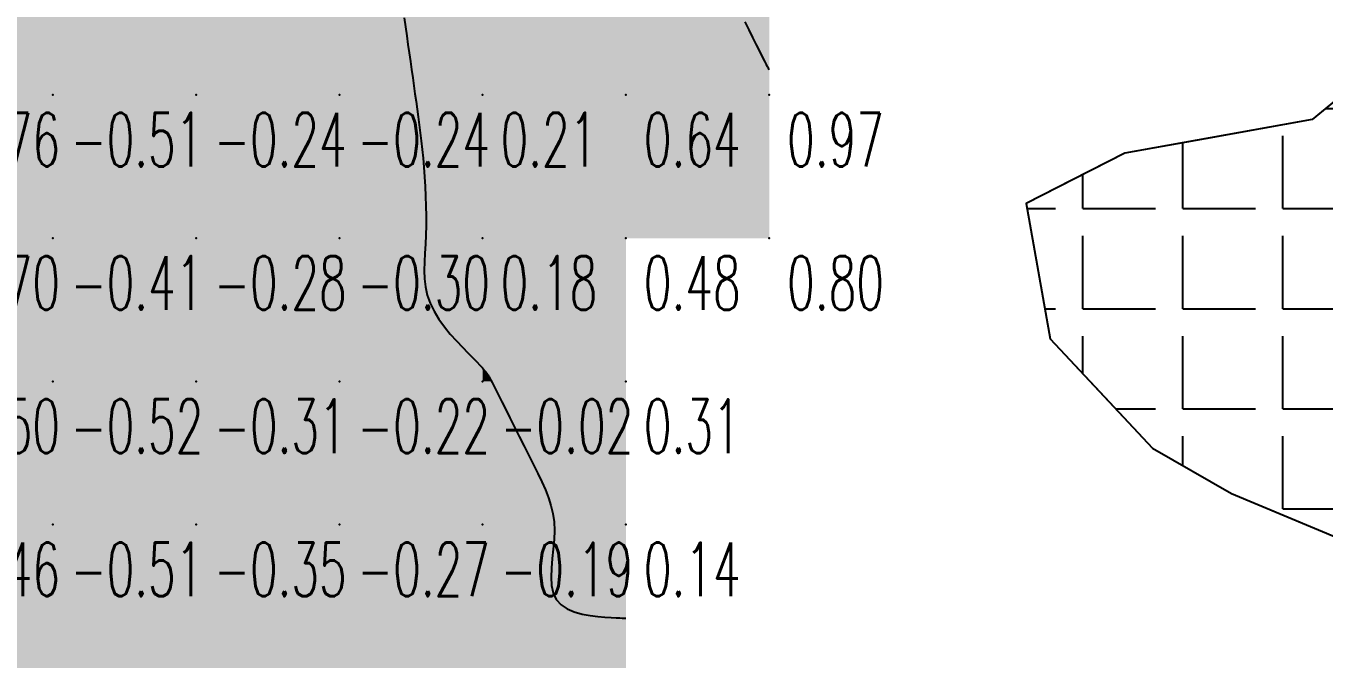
# Model space of a CAD drawing. Header units: millimetres. Extents: x 88261 to 90953, y 390274 to 392322.
# Drawn here: x 90258.4 to 90349, y 391787.8 to 391832.1 of the extents above; entities that cross this region are included whole.
import ezdxf
from ezdxf.enums import TextEntityAlignment as Align

# ---------------------------------------------------------------- set-up
doc = ezdxf.new("R2010")
doc.units = ezdxf.units.MM
doc.header["$LTSCALE"] = 25
for name, color, linetype in [('CN_03_00', 7, 'Continuous'), ('CN_04_00', 242, 'Continuous'), ('COTEAlt', 7, 'Continuous'), ('TN_COLORIAGE', 7, 'Continuous')]:
    doc.layers.add(name, color=color, linetype=linetype)
doc.styles.add('Simplex 1.0', font='Simplex.shx', dxfattribs={"width": 0.99, "height": 2.5})
doc.styles.get("Standard").update_dxf_attribs({"font": 'times.ttf'})

# ---------------------------------------------------------------- blocks, each defined once
blk = doc.blocks.new('COTE')
at = {"color": 0}
blk.add_point((0, 0), dxfattribs=at)
at = {"layer": 'COTEAlt'}
blk.add_attdef('ALT', text='', height=3.75, dxfattribs=at).set_placement((1.25, -1.25), align=Align.TOP_LEFT)

msp = doc.modelspace()

# ---------------------------------------------------------------- hatches: boundary and pattern name
h = msp.add_hatch()
h.set_pattern_fill('ANGLE', color=8)
h.set_pattern_definition([(0, (-5055.037, 37.629), (0, 6.985), [5.08, -1.905]), (90, (-5055.037, 37.629), (-6.985, 4e-16), [5.08, -1.905])])
h.paths.add_polyline_path([(90443.729, 391924.796), (90449.142, 391932.339), (90449.778, 391940.559), (90448.062, 391953.638), (90445.733, 391965.451), (90443.556, 391976.492), (90441.901, 391984.883), (90440.203, 391993.499), (90438.108, 392008.232), (90431.014, 392006.738), (90431.713, 392003.94), (90409.463, 391999.495), (90398.589, 391995.841), (90385.762, 391992.002), (90383.07, 391990.878), (90385.2, 391982.758), (90379.614, 391981.293), (90385.914, 391963.471), (90388.397, 391953.913), (90390.674, 391938.14), (90393.511, 391918.484), (90394.206, 391896.203), (90389.199, 391891.998), (90386.119, 391880.497), (90380.925, 391874.8), (90376.789, 391871.711), (90375.224, 391870.543), (90372.692, 391873.934), (90357.297, 391870.753), (90361.592, 391861.401), (90363.734, 391856.738), (90362.613, 391850.82), (90361.349, 391844.152), (90359.602, 391834.934), (90353.026, 391829.537), (90348.127, 391825.517), (90335.069, 391823.169), (90328.181, 391819.649), (90329.863, 391810.221), (90336.992, 391802.58), (90342.515, 391799.411), (90352.251, 391795.342), (90367.119, 391795.491), (90377.389, 391797.977), (90393.048, 391805.367), (90399.762, 391812.149), (90403.247, 391816.241), (90417.652, 391827.242), (90428.322, 391829.359), (90432.063, 391831.831), (90428.955, 391838.337), (90424.678, 391849.714), (90419.174, 391864.353), (90419.81, 391877.806), (90422.651, 391889.256), (90426.302, 391897.285), (90432.202, 391907.001), (90435.859, 391913.022), (90439.046, 391918.27)])

# ---------------------------------------------------------------- linework, layer by layer
at = {"color": 124, "elevation": 4.005, "flags": 128}
msp.add_lwpolyline([(90369.414, 391885.243), (90363.375, 391880.895), (90357.837, 391878.583), (90357.297, 391870.753), (90363.734, 391856.738), (90360.303, 391838.634), (90357.775, 391833.435), (90348.127, 391825.517), (90335.069, 391823.169), (90328.181, 391819.649), (90329.863, 391810.221), (90336.992, 391802.58), (90342.515, 391799.411), (90352.251, 391795.342), (90367.119, 391795.491), (90377.389, 391797.977), (90393.048, 391805.367), (90401.519, 391803.238)], dxfattribs=at)
at = {"color": 8, "elevation": 6.319, "flags": 128}
msp.add_lwpolyline([(90353.026, 391829.537), (90348.127, 391825.517), (90340.666, 391824.175), (90335.069, 391823.169), (90331.367, 391821.277), (90328.181, 391819.649), (90329.863, 391810.221), (90333.313, 391806.523), (90336.992, 391802.58), (90342.515, 391799.411), (90348.015, 391797.112), (90352.251, 391795.342)], dxfattribs=at)
msp.add_lwpolyline([(90353.026, 391829.537), (90348.127, 391825.517), (90340.666, 391824.175), (90335.069, 391823.169), (90331.367, 391821.277), (90328.181, 391819.649), (90329.863, 391810.221), (90333.313, 391806.523), (90336.992, 391802.58), (90342.515, 391799.411), (90348.015, 391797.112), (90352.251, 391795.342)], dxfattribs=at)
at = {"layer": 'CN_03_00', "elevation": 1, "flags": 128}
msp.add_lwpolyline([(90310.249, 391828.986), (90310.248, 391828.988), (90310.242, 391829), (90310.224, 391829.034), (90310.191, 391829.1), (90310.136, 391829.209), (90310.054, 391829.371), (90309.939, 391829.598), (90309.786, 391829.899), (90309.593, 391830.282), (90309.366, 391830.734), (90309.114, 391831.24), (90308.849, 391831.783), (90308.578, 391832.348)], dxfattribs=at)
at = {"layer": 'CN_04_00', "flags": 128}
msp.add_lwpolyline([(90284.77, 391832.622), (90284.86, 391831.992), (90284.948, 391831.372), (90285.035, 391830.764), (90285.12, 391830.167), (90285.204, 391829.58), (90285.287, 391829.002), (90285.368, 391828.434), (90285.448, 391827.875), (90285.527, 391827.324), (90285.604, 391826.78), (90285.68, 391826.24), (90285.755, 391825.699), (90285.827, 391825.153), (90285.896, 391824.597), (90285.963, 391824.026), (90286.027, 391823.437), (90286.087, 391822.825), (90286.143, 391822.188), (90286.194, 391821.528), (90286.237, 391820.854), (90286.272, 391820.17), (90286.295, 391819.482), (90286.307, 391818.797), (90286.304, 391818.121), (90286.285, 391817.459), (90286.251, 391816.817), (90286.212, 391816.193), (90286.18, 391815.584), (90286.169, 391814.99), (90286.191, 391814.406), (90286.258, 391813.832), (90286.384, 391813.264), (90286.58, 391812.7), (90286.855, 391812.14), (90287.194, 391811.589), (90287.58, 391811.055), (90287.994, 391810.544), (90288.417, 391810.064), (90288.832, 391809.623), (90289.218, 391809.227), (90289.558, 391808.884), (90289.838, 391808.599), (90290.061, 391808.366), (90290.234, 391808.18), (90290.366, 391808.032), (90290.463, 391807.916), (90290.535, 391807.824), (90290.588, 391807.748), (90290.63, 391807.683), (90290.668, 391807.62), (90290.71, 391807.548), (90290.76, 391807.455), (90290.826, 391807.329), (90290.912, 391807.16), (90291.027, 391806.934), (90291.174, 391806.641), (90291.362, 391806.269), (90291.592, 391805.81), (90291.861, 391805.277), (90292.158, 391804.685), (90292.477, 391804.051), (90292.808, 391803.39), (90293.145, 391802.72), (90293.478, 391802.056), (90293.799, 391801.414), (90294.101, 391800.807), (90294.378, 391800.229), (90294.626, 391799.67), (90294.84, 391799.121), (90295.015, 391798.573), (90295.147, 391798.015), (90295.23, 391797.438), (90295.26, 391796.833), (90295.238, 391796.194), (90295.181, 391795.534), (90295.111, 391794.867), (90295.053, 391794.211), (90295.029, 391793.582), (90295.061, 391792.996), (90295.173, 391792.469), (90295.387, 391792.018), (90295.719, 391791.653), (90296.148, 391791.37), (90296.646, 391791.157), (90297.187, 391791.002), (90297.742, 391790.897), (90298.284, 391790.828), (90298.784, 391790.787), (90299.216, 391790.762), (90299.557, 391790.743), (90299.813, 391790.73), (90299.997, 391790.72), (90300.12, 391790.713), (90300.194, 391790.709), (90300.233, 391790.707), (90300.247, 391790.706), (90300.249, 391790.706)], dxfattribs=at)
at = {"layer": 'TN_COLORIAGE', "color": 91}
for points in [[(90250.249, 391827.239, -0.683), (90260.249, 391827.239, -0.683), (90260.249, 391837.239, -0.683)], [(90250.249, 391837.239, -0.683), (90250.249, 391827.239, -0.683), (90260.249, 391837.239, -0.683)], [(90260.249, 391827.239, -0.236), (90270.249, 391827.239, -0.236), (90270.249, 391837.239, -0.236)], [(90260.249, 391837.239, -0.236), (90260.249, 391827.239, -0.236), (90270.249, 391837.239, -0.236)], [(90270.249, 391827.239, -0.175), (90280.249, 391827.239, -0.175), (90280.249, 391837.239, -0.175)], [(90270.249, 391837.239, -0.175), (90270.249, 391827.239, -0.175), (90280.249, 391837.239, -0.175)], [(90280.249, 391827.239), (90284.877, 391831.868), (90280.249, 391837.239), (90284.11, 391837.239)], [(90284.877, 391831.868, -0.24), (90285.539, 391827.239, -0.24), (90280.249, 391827.239, -0.24)], [(90250.249, 391827.239, -0.505), (90250.249, 391817.239, -0.505), (90260.249, 391827.239, -0.505)], [(90250.249, 391817.239, -0.505), (90260.249, 391817.239, -0.505), (90260.249, 391827.239, -0.505)], [(90260.249, 391827.239, -0.236), (90260.249, 391817.239, -0.236), (90270.249, 391827.239, -0.236)], [(90260.249, 391817.239, -0.236), (90270.249, 391817.239, -0.236), (90270.249, 391827.239, -0.236)], [(90270.249, 391817.239, -0.24), (90280.249, 391817.239, -0.24), (90280.249, 391827.239, -0.24)], [(90270.249, 391827.239, -0.24), (90270.249, 391817.239, -0.24), (90280.249, 391827.239, -0.24)], [(90280.249, 391817.239), (90286.128, 391823.118), (90280.249, 391827.239), (90285.539, 391827.239)], [(90286.128, 391823.118, -0.304), (90286.473, 391817.239, -0.304), (90280.249, 391817.239, -0.304)], [(90250.249, 391807.239, -0.415), (90260.249, 391807.239, -0.415), (90260.249, 391817.239, -0.415)], [(90250.249, 391817.239, -0.415), (90250.249, 391807.239, -0.415), (90260.249, 391817.239, -0.415)], [(90260.249, 391807.239, -0.278), (90270.249, 391807.239, -0.278), (90270.249, 391817.239, -0.278)], [(90260.249, 391817.239, -0.278), (90260.249, 391807.239, -0.278), (90270.249, 391817.239, -0.278)], [(90270.249, 391807.239, -0.304), (90280.249, 391807.239, -0.304), (90280.249, 391817.239, -0.304)], [(90270.249, 391817.239, -0.304), (90270.249, 391807.239, -0.304), (90280.249, 391817.239, -0.304)], [(90280.249, 391817.239), (90286.473, 391817.239), (90280.249, 391807.239), (90285.69, 391812.68)], [(90280.249, 391807.239), (90285.69, 391812.68), (90290.249, 391807.239), (90290.249, 391808.242)], [(90290.664, 391807.654, -0.021), (90290.249, 391808.242, -0.021), (90290.249, 391807.239, -0.021)], [(90250.249, 391807.239, -0.524), (90250.249, 391797.239, -0.524), (90260.249, 391807.239, -0.524)], [(90250.249, 391797.239, -0.524), (90260.249, 391797.239, -0.524), (90260.249, 391807.239, -0.524)], [(90260.249, 391807.239, -0.312), (90260.249, 391797.239, -0.312), (90270.249, 391807.239, -0.312)], [(90260.249, 391797.239, -0.312), (90270.249, 391797.239, -0.312), (90270.249, 391807.239, -0.312)], [(90270.249, 391797.239, -0.22), (90280.249, 391797.239, -0.22), (90280.249, 391807.239, -0.22)], [(90270.249, 391807.239, -0.22), (90270.249, 391797.239, -0.22), (90280.249, 391807.239, -0.22)], [(90280.249, 391797.239, -0.021), (90290.249, 391797.239, -0.021), (90290.249, 391807.239, -0.021)], [(90280.249, 391807.239, -0.021), (90280.249, 391797.239, -0.021), (90290.249, 391807.239, -0.021)], [(90290.664, 391807.654, -0.021), (90290.874, 391807.239, -0.021), (90290.249, 391807.239, -0.021)], [(90290.249, 391797.239), (90294.011, 391801.001), (90290.249, 391807.239), (90290.874, 391807.239)], [(90294.011, 391801.001, -0.186), (90295.876, 391797.239, -0.186), (90290.249, 391797.239, -0.186)], [(90250.249, 391797.239, -0.507), (90250.249, 391787.239, -0.507), (90260.249, 391797.239, -0.507)], [(90250.249, 391787.239, -0.507), (90260.249, 391787.239, -0.507), (90260.249, 391797.239, -0.507)], [(90260.249, 391797.239, -0.346), (90260.249, 391787.239, -0.346), (90270.249, 391797.239, -0.346)], [(90260.249, 391787.239, -0.346), (90270.249, 391787.239, -0.346), (90270.249, 391797.239, -0.346)], [(90270.249, 391797.239, -0.269), (90270.249, 391787.239, -0.269), (90280.249, 391797.239, -0.269)], [(90270.249, 391787.239, -0.269), (90280.249, 391787.239, -0.269), (90280.249, 391797.239, -0.269)], [(90280.249, 391787.239, -0.186), (90290.249, 391787.239, -0.186), (90290.249, 391797.239, -0.186)], [(90280.249, 391797.239, -0.186), (90280.249, 391787.239, -0.186), (90290.249, 391797.239, -0.186)], [(90290.249, 391797.239), (90295.876, 391797.239), (90290.249, 391787.239), (90294.05, 391791.04)], [(90290.249, 391787.239), (90294.05, 391791.04), (90300.249, 391787.239), (90300.249, 391790.706)]]:
    msp.add_solid(points, dxfattribs=at)
at = {"layer": 'TN_COLORIAGE', "color": 81}
for points in [[(90284.11, 391837.239, 0.278), (90284.877, 391831.868, 0.278), (90290.249, 391837.239, 0.278)], [(90285.539, 391827.239, 0.278), (90284.877, 391831.868, 0.278), (90290.249, 391827.239, 0.278), (90290.249, 391837.239, 0.278)], [(90290.249, 391837.239, 0.731), (90290.249, 391827.239, 0.731), (90300.249, 391837.239, 0.731)], [(90290.249, 391827.239, 0.731), (90300.249, 391827.239, 0.731), (90300.249, 391837.239, 0.731)], [(90300.249, 391827.239, 1), (90307.474, 391834.464, 1), (90300.249, 391837.239, 1), (90306.867, 391837.239, 1)], [(90300.249, 391827.239, 1), (90307.474, 391834.464, 1), (90310.249, 391827.239, 1), (90310.249, 391828.986, 1)], [(90285.539, 391827.239, 0.213), (90286.128, 391823.118, 0.213), (90290.249, 391827.239, 0.213)], [(90286.473, 391817.239, 0.213), (90286.128, 391823.118, 0.213), (90290.249, 391817.239, 0.213), (90290.249, 391827.239, 0.213)], [(90290.249, 391827.239, 0.642), (90290.249, 391817.239, 0.642), (90300.249, 391827.239, 0.642)], [(90290.249, 391817.239, 0.642), (90300.249, 391817.239, 0.642), (90300.249, 391827.239, 0.642)], [(90300.249, 391827.239, 0.971), (90300.249, 391817.239, 0.971), (90310.249, 391827.239, 0.971)], [(90310.249, 391817.239, 0.475), (90310.249, 391827.239, 0.475), (90300.249, 391817.239, 0.475)], [(90290.249, 391808.242, 0.185), (90285.69, 391812.68, 0.185), (90290.249, 391817.239, 0.185)], [(90285.69, 391812.68, 0.185), (90286.473, 391817.239, 0.185), (90290.249, 391817.239, 0.185)], [(90290.249, 391808.242, 0.475), (90290.664, 391807.654, 0.475), (90290.249, 391817.239, 0.475), (90300.249, 391817.239, 0.475)], [(90290.874, 391807.239, 0.475), (90290.664, 391807.654, 0.475), (90300.249, 391807.239, 0.475), (90300.249, 391817.239, 0.475)], [(90290.874, 391807.239, 0.308), (90294.011, 391801.001, 0.308), (90300.249, 391807.239, 0.308)], [(90295.876, 391797.239, 0.308), (90294.011, 391801.001, 0.308), (90300.249, 391797.239, 0.308), (90300.249, 391807.239, 0.308)], [(90294.05, 391791.04, 0.145), (90295.876, 391797.239, 0.145), (90300.249, 391797.239, 0.145)], [(90300.249, 391790.706, 0.145), (90294.05, 391791.04, 0.145), (90300.249, 391797.239, 0.145)]]:
    msp.add_solid(points, dxfattribs=at)
at = {"layer": 'TN_COLORIAGE', "color": 71}
msp.add_solid([(90310.249, 391828.986, 1.138), (90307.474, 391834.464, 1.138), (90310.249, 391837.239, 1.138)], dxfattribs=at)

# ---------------------------------------------------------------- block references
at = {"layer": 'COTEAlt'}
ref = msp.add_blockref('COTE', (90250.249, 391827.239), dxfattribs=at)
ref.add_attrib('ALT', '-0.76', dxfattribs={"height": 3.75, "style": 'Simplex 1.0', "width": 0.6}).set_placement((90251.499, 391825.989), align=Align.TOP_LEFT)
ref = msp.add_blockref('COTE', (90260.249, 391827.239), dxfattribs=at)
ref.add_attrib('ALT', '-0.51', dxfattribs={"height": 3.75, "style": 'Simplex 1.0', "width": 0.6}).set_placement((90261.499, 391825.989), align=Align.TOP_LEFT)
ref = msp.add_blockref('COTE', (90270.249, 391827.239), dxfattribs=at)
ref.add_attrib('ALT', '-0.24', dxfattribs={"height": 3.75, "style": 'Simplex 1.0', "width": 0.6}).set_placement((90271.499, 391825.989), align=Align.TOP_LEFT)
ref = msp.add_blockref('COTE', (90280.249, 391827.239), dxfattribs=at)
ref.add_attrib('ALT', '-0.24', dxfattribs={"height": 3.75, "style": 'Simplex 1.0', "width": 0.6}).set_placement((90281.499, 391825.989), align=Align.TOP_LEFT)
ref = msp.add_blockref('COTE', (90290.249, 391827.239), dxfattribs=at)
ref.add_attrib('ALT', '0.21', dxfattribs={"height": 3.75, "style": 'Simplex 1.0', "width": 0.6}).set_placement((90291.499, 391825.989), align=Align.TOP_LEFT)
ref = msp.add_blockref('COTE', (90300.249, 391827.239), dxfattribs=at)
ref.add_attrib('ALT', '0.64', dxfattribs={"height": 3.75, "style": 'Simplex 1.0', "width": 0.6}).set_placement((90301.499, 391825.989), align=Align.TOP_LEFT)
ref = msp.add_blockref('COTE', (90310.249, 391827.239), dxfattribs=at)
ref.add_attrib('ALT', '0.97', dxfattribs={"height": 3.75, "style": 'Simplex 1.0', "width": 0.6}).set_placement((90311.499, 391825.989), align=Align.TOP_LEFT)
ref = msp.add_blockref('COTE', (90250.249, 391817.239), dxfattribs=at)
ref.add_attrib('ALT', '-0.70', dxfattribs={"height": 3.75, "style": 'Simplex 1.0', "width": 0.6}).set_placement((90251.499, 391815.989), align=Align.TOP_LEFT)
ref = msp.add_blockref('COTE', (90260.249, 391817.239), dxfattribs=at)
ref.add_attrib('ALT', '-0.41', dxfattribs={"height": 3.75, "style": 'Simplex 1.0', "width": 0.6}).set_placement((90261.499, 391815.989), align=Align.TOP_LEFT)
ref = msp.add_blockref('COTE', (90270.249, 391817.239), dxfattribs=at)
ref.add_attrib('ALT', '-0.28', dxfattribs={"height": 3.75, "style": 'Simplex 1.0', "width": 0.6}).set_placement((90271.499, 391815.989), align=Align.TOP_LEFT)
ref = msp.add_blockref('COTE', (90280.249, 391817.239), dxfattribs=at)
ref.add_attrib('ALT', '-0.30', dxfattribs={"height": 3.75, "style": 'Simplex 1.0', "width": 0.6}).set_placement((90281.499, 391815.989), align=Align.TOP_LEFT)
ref = msp.add_blockref('COTE', (90290.249, 391817.239), dxfattribs=at)
ref.add_attrib('ALT', '0.18', dxfattribs={"height": 3.75, "style": 'Simplex 1.0', "width": 0.6}).set_placement((90291.499, 391815.989), align=Align.TOP_LEFT)
ref = msp.add_blockref('COTE', (90300.249, 391817.239), dxfattribs=at)
ref.add_attrib('ALT', '0.48', dxfattribs={"height": 3.75, "style": 'Simplex 1.0', "width": 0.6}).set_placement((90301.499, 391815.989), align=Align.TOP_LEFT)
ref = msp.add_blockref('COTE', (90310.249, 391817.239), dxfattribs=at)
ref.add_attrib('ALT', '0.80', dxfattribs={"height": 3.75, "style": 'Simplex 1.0', "width": 0.6}).set_placement((90311.499, 391815.989), align=Align.TOP_LEFT)
ref = msp.add_blockref('COTE', (90250.249, 391807.239), dxfattribs=at)
ref.add_attrib('ALT', '-0.50', dxfattribs={"height": 3.75, "style": 'Simplex 1.0', "width": 0.6}).set_placement((90251.499, 391805.989), align=Align.TOP_LEFT)
ref = msp.add_blockref('COTE', (90260.249, 391807.239), dxfattribs=at)
ref.add_attrib('ALT', '-0.52', dxfattribs={"height": 3.75, "style": 'Simplex 1.0', "width": 0.6}).set_placement((90261.499, 391805.989), align=Align.TOP_LEFT)
ref = msp.add_blockref('COTE', (90270.249, 391807.239), dxfattribs=at)
ref.add_attrib('ALT', '-0.31', dxfattribs={"height": 3.75, "style": 'Simplex 1.0', "width": 0.6}).set_placement((90271.499, 391805.989), align=Align.TOP_LEFT)
ref = msp.add_blockref('COTE', (90280.249, 391807.239), dxfattribs=at)
ref.add_attrib('ALT', '-0.22', dxfattribs={"height": 3.75, "style": 'Simplex 1.0', "width": 0.6}).set_placement((90281.499, 391805.989), align=Align.TOP_LEFT)
ref = msp.add_blockref('COTE', (90290.249, 391807.239), dxfattribs=at)
ref.add_attrib('ALT', '-0.02', dxfattribs={"height": 3.75, "style": 'Simplex 1.0', "width": 0.6}).set_placement((90291.499, 391805.989), align=Align.TOP_LEFT)
ref = msp.add_blockref('COTE', (90300.249, 391807.239), dxfattribs=at)
ref.add_attrib('ALT', '0.31', dxfattribs={"height": 3.75, "style": 'Simplex 1.0', "width": 0.6}).set_placement((90301.499, 391805.989), align=Align.TOP_LEFT)
ref = msp.add_blockref('COTE', (90250.249, 391797.239), dxfattribs=at)
ref.add_attrib('ALT', '-0.46', dxfattribs={"height": 3.75, "style": 'Simplex 1.0', "width": 0.6}).set_placement((90251.499, 391795.989), align=Align.TOP_LEFT)
ref = msp.add_blockref('COTE', (90260.249, 391797.239), dxfattribs=at)
ref.add_attrib('ALT', '-0.51', dxfattribs={"height": 3.75, "style": 'Simplex 1.0', "width": 0.6}).set_placement((90261.499, 391795.989), align=Align.TOP_LEFT)
ref = msp.add_blockref('COTE', (90270.249, 391797.239), dxfattribs=at)
ref.add_attrib('ALT', '-0.35', dxfattribs={"height": 3.75, "style": 'Simplex 1.0', "width": 0.6}).set_placement((90271.499, 391795.989), align=Align.TOP_LEFT)
ref = msp.add_blockref('COTE', (90280.249, 391797.239), dxfattribs=at)
ref.add_attrib('ALT', '-0.27', dxfattribs={"height": 3.75, "style": 'Simplex 1.0', "width": 0.6}).set_placement((90281.499, 391795.989), align=Align.TOP_LEFT)
ref = msp.add_blockref('COTE', (90290.249, 391797.239), dxfattribs=at)
ref.add_attrib('ALT', '-0.19', dxfattribs={"height": 3.75, "style": 'Simplex 1.0', "width": 0.6}).set_placement((90291.499, 391795.989), align=Align.TOP_LEFT)
ref = msp.add_blockref('COTE', (90300.249, 391797.239), dxfattribs=at)
ref.add_attrib('ALT', '0.14', dxfattribs={"height": 3.75, "style": 'Simplex 1.0', "width": 0.6}).set_placement((90301.499, 391795.989), align=Align.TOP_LEFT)

doc.saveas('drawing.dxf')
